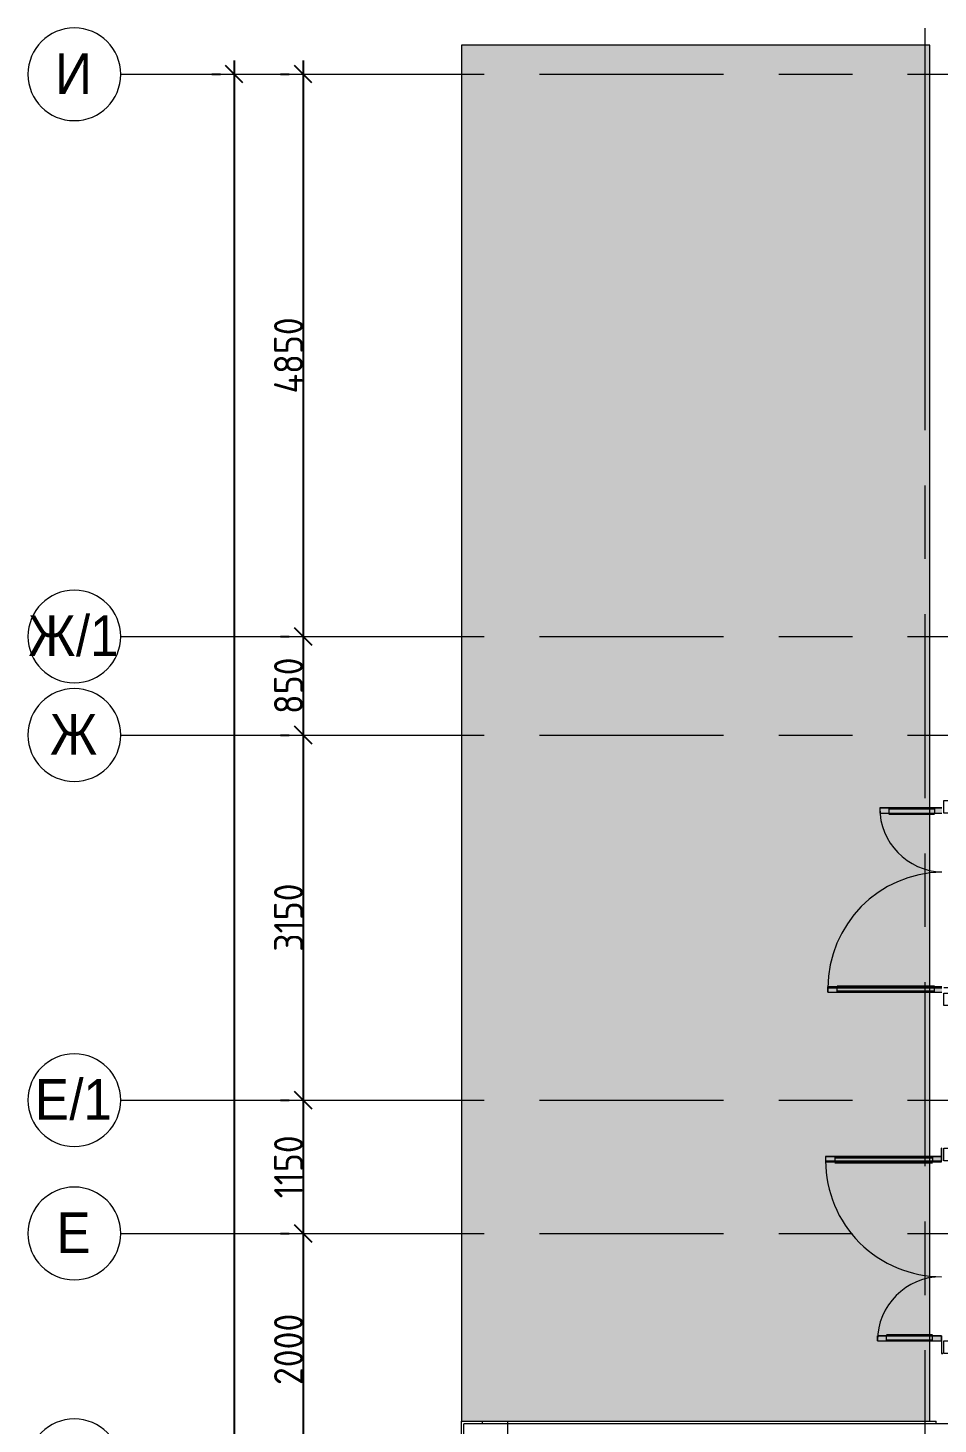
# Model space of a CAD drawing. Header units: millimetres. Extents: x -4029 to 232974, y -8553 to 104777.
# Drawn here: x -4029 to 3821, y 15355 to 27400 of the extents above; entities that cross this region are included whole.
import ezdxf

# ---------------------------------------------------------------- set-up
doc = ezdxf.new("R2010")
doc.units = ezdxf.units.MM
doc.linetypes.add('Осевая', pattern=[3175, 635, -476.25, 1587.5, -476.25])
for name, color, linetype, lineweight in [('5.1) Перегародка WD6', 6, 'Continuous', 9), ('A-DETL', 7, 'Continuous', 9), ('A-WALL', 7, 'Continuous', 9), ('Оси', 7, 'Continuous', 9), ('Оси-1', 7, 'Continuous', 20), ('Оси-2', 7, 'Осевая', 9)]:
    doc.layers.add(name, color=color, linetype=linetype, lineweight=lineweight)
for name, color, linetype, lineweight, true_color in [('A-DETL-GENF-1', 7, 'Continuous', 9, 0xeeeeee), ('A-DETL-GENF-2', 7, 'Continuous', 9, 0xe2e2e2), ('A-DETL-GENF-3', 7, 'Continuous', 9, 0xaaaaaa), ('A-DOOR-1', 7, 'Continuous', 9, 0xaaaaaa)]:
    doc.layers.add(name, color=color, linetype=linetype, lineweight=lineweight, true_color=true_color)
doc.styles.add('Arial', font='arial.ttf', dxfattribs={"width": 0.9, "height": 350})
doc.styles.add('ISOCPEUR', font='isocpeur.ttf', dxfattribs={"width": 0.9, "height": 250})
doc.dimstyles.new('ISO-2_5_0_9К_БОЛЬШОЙ', dxfattribs={"dimscale": 304.8, "dimtxt": 248.995294, "dimasz": 0.492126, "dimexe": 0.393701, "dimexo": 0.984252, "dimgap": 0, "dimtad": 1, "dimdec": 0, "dimrnd": 10, "dimzin": 0, "dimdsep": 46, "dimtxsty": 'ISOCPEUR', "dimblk1": 'OBLIQUE', "dimblk2": 'OBLIQUE', "dimsah": 1, "dimcen": 0.09, "dimdle": 0.393701, "dimazin": 0, "dimtfac": 1, "dimtdec": 4, "dimtix": 1, "dimtmove": 0, "dimatfit": 3, "dimfxl": 1, "dimtvp": 1, "dimtolj": 1, "dimtzin": 0, "dimarcsym": 2})
doc.dimstyles.new('ISO-2_5_0_9К_БОЛЬШОЙ_1', dxfattribs={"dimscale": 304.8, "dimtxt": 248.995294, "dimasz": 0.492126, "dimexe": 0.393701, "dimexo": 0.984252, "dimgap": 0, "dimtad": 1, "dimdec": 0, "dimrnd": 10, "dimzin": 0, "dimdsep": 46, "dimtxsty": 'ISOCPEUR', "dimblk1": 'OBLIQUE', "dimblk2": 'OBLIQUE', "dimsah": 1, "dimcen": 0.09, "dimdle": 0.393701, "dimazin": 0, "dimtfac": 1, "dimtdec": 4, "dimtix": 1, "dimtmove": 2, "dimatfit": 3, "dimfxl": 1, "dimtvp": 1, "dimtolj": 1, "dimtzin": 0, "dimarcsym": 2})

# ---------------------------------------------------------------- blocks, each defined once
blk = doc.blocks.new('Дверь_Витражная_СКБ_2Ст - ВН-1_ ДВН_ДАО_Главный вход_1800 в свету 3-31912953-План монтажа стен и перегородок 1 этажа в осях 1-12')
at = {"layer": 'A-DETL-GENF-2'}
for points in [[(-777, -17), (-822, -17), (-822, -554), (-777, -554), (-777, -25)], [(768, -17), (723, -17), (723, -1000), (768, -1000), (768, -25)]]:
    blk.add_hatch(color=256, dxfattribs=at).paths.add_polyline_path(points)
at = {"layer": 'A-DETL-GENF-3'}
for p, q in [((732, 40), (732, 0)), ((732, 40), (732, 0)), ((-822, -554), (-822, -17)), ((-822, -17), (-822, -554)), ((-822, -80), (-777, -80)), ((-812, -474), (-812, -80)), ((-777, -554), (-777, -17)), ((-777, -554), (-777, -17)), ((-768, -474), (-768, -80)), ((714, -920), (714, -80)), ((723, -1000), (723, -17)), ((723, -17), (723, -1000)), ((768, -80), (723, -80)), ((758, -920), (758, -80)), ((768, -1000), (768, -17)), ((768, -1000), (768, -17)), ((-822, -474), (-777, -474)), ((-822, -554), (-777, -554)), ((-822, -554), (-777, -554)), ((768, -920), (723, -920)), ((768, -1000), (723, -1000)), ((723, -1000), (768, -1000))]:
    blk.add_line(p, q, dxfattribs=at)
at = {"layer": 'A-DOOR-1'}
for p, q in [((-885, 40), (-777, 40)), ((-885, 0), (-885, 40)), ((-777, 40), (-777, 0)), ((777, 40), (885, 40)), ((777, 0), (777, 40)), ((885, 40), (885, 0)), ((-777, 0), (-885, 0)), ((-822, -554), (-822, -17)), ((732, -1000), (732, -17)), ((885, 0), (777, 0))]:
    blk.add_line(p, q, dxfattribs=at)
for centre, radius, start, end in [((-822, 0), 554, 270, 358.2329), ((732, 0), 1000, 180.9768, 270)]:
    blk.add_arc(centre, radius, start, end, dxfattribs=at)
blk = doc.blocks.new('Дверь_Витражная_СКБ_2Ст - ВН-1_ ДВН_ДАО_Главный вход_1800 в свету 4-31912968-План монтажа стен и перегородок 1 этажа в осях 1-12')
at = {"layer": 'A-DETL-GENF-2'}
for points in [[(-777, -20), (-777, -17), (-885, -17), (-885, -20), (-873, -20)], [(-768, -25), (-768, -20), (-813, -20), (-813, -1020), (-768, -1020), (-768, -35)], [(777, -25), (777, -20), (732, -20), (732, -574), (777, -574), (777, -35)], [(885, -20), (885, -10), (875, -10), (875, -17), (777, -17), (777, -20), (875, -20)]]:
    blk.add_hatch(color=256, dxfattribs=at).paths.add_polyline_path(points)
at = {"layer": 'A-DETL-GENF-3'}
for p, q in [((-885, -20), (-885, -17)), ((-885, -17), (-885, -20)), ((-777, -20), (-885, -20)), ((-885, -20), (-777, -20)), ((-768, -20), (-813, -20)), ((-813, -1020), (-813, -20)), ((-768, -20), (-813, -20)), ((-813, -20), (-813, -1020)), ((-813, -100), (-768, -100)), ((-803, -940), (-803, -100)), ((-777, -17), (-777, -20)), ((-777, -20), (-777, -17)), ((-768, -1020), (-768, -20)), ((-768, -1020), (-768, -20)), ((-759, -940), (-759, -100)), ((723, -494), (723, -100)), ((732, -20), (777, -20)), ((732, -574), (732, -20)), ((732, -20), (732, -574)), ((777, -20), (732, -20)), ((777, -100), (732, -100)), ((767, -494), (767, -100)), ((777, -17), (777, -20)), ((777, -17), (777, -20)), ((777, -574), (777, -20)), ((777, -574), (777, -20)), ((777, -20), (885, -20)), ((777, -20), (885, -20)), ((885, -20), (885, -10)), ((885, -20), (885, -10)), ((777, -494), (732, -494)), ((777, -574), (732, -574)), ((732, -574), (777, -574)), ((-813, -940), (-768, -940)), ((-813, -1020), (-768, -1020)), ((-813, -1020), (-768, -1020))]:
    blk.add_line(p, q, dxfattribs=at)
at = {"layer": 'A-DOOR-1'}
for p, q in [((-885, 40), (-777, 40)), ((-885, 0), (-885, 40)), ((-777, 40), (-777, 0)), ((777, 40), (885, 40)), ((777, 0), (777, 40)), ((885, 40), (885, 0)), ((-777, 0), (-885, 0)), ((-777, -1020), (-777, -20)), ((885, 0), (777, 0)), ((777, -574), (777, -20))]:
    blk.add_line(p, q, dxfattribs=at)
for centre, radius, start, end in [((-777, -20), 1000, 270, 0), ((777, -20), 554, 180, 270)]:
    blk.add_arc(centre, radius, start, end, dxfattribs=at)
blk = doc.blocks.new('Ось сетки - D8-29747960-План монтажа стен и перегородок 1 этажа в осях 1-12')
at = {"layer": 'Оси-1'}
for start, end in [(360, 180), (180, 360)]:
    blk.add_arc((0, 0), 4, start, end, dxfattribs=at)
blk = doc.blocks.new('_Oblique')
at = {"color": 0, "linetype": 'ByBlock', "lineweight": -2}
blk.add_line((-0.5, -0.5), (0.5, 0.5), dxfattribs=at)
blk = doc.blocks.new('DIMBLOCK12-План монтажа стен и перегородок 1 этажа в осях 1-12')
at = {"layer": '5.1) Перегародка WD6', "color": 0, "lineweight": -2, "transparency": 16777216}
for p, q in [((-1656, 27120), (-1656, 22030)), ((-1850, 27000), (-1776, 27000)), ((-1850, 22150), (-1776, 22150))]:
    blk.add_line(p, q, dxfattribs=at)
at = {"layer": 'Defpoints', "color": 0, "transparency": 16777216}
for p in [(-1550, 27000), (-1656, 22150), (-1550, 22150)]:
    blk.add_point(p, dxfattribs=at)
at = {"layer": '5.1) Перегародка WD6', "color": 0, "lineweight": -2, "transparency": 16777216, "xscale": 150, "yscale": 150, "zscale": 150}
for p, rotation in [((-1656, 27000), 90), ((-1656, 22150), 270)]:
    blk.add_blockref('_Oblique', p, dxfattribs=dict(at, rotation=rotation))
at = {"layer": '5.1) Перегародка WD6', "color": 0, "transparency": 16777216, "insert": (-1781, 24575), "char_height": 250, "width": 787.21, "attachment_point": 5, "rotation": 90, "style": 'ISOCPEUR'}
blk.add_mtext('\\A1;4850', dxfattribs=at)
blk = doc.blocks.new('DIMBLOCK13-План монтажа стен и перегородок 1 этажа в осях 1-12')
at = {"layer": '5.1) Перегародка WD6', "color": 0, "lineweight": -2, "transparency": 16777216}
for p, q in [((-1656, 22270), (-1656, 21180)), ((-1850, 22150), (-1776, 22150)), ((-1850, 21300), (-1776, 21300))]:
    blk.add_line(p, q, dxfattribs=at)
at = {"layer": 'Defpoints', "color": 0, "transparency": 16777216}
for p in [(-1550, 22150), (-1656, 21300), (-1550, 21300)]:
    blk.add_point(p, dxfattribs=at)
at = {"layer": '5.1) Перегародка WD6', "color": 0, "lineweight": -2, "transparency": 16777216, "xscale": 150, "yscale": 150, "zscale": 150}
for p, rotation in [((-1656, 22150), 90), ((-1656, 21300), 270)]:
    blk.add_blockref('_Oblique', p, dxfattribs=dict(at, rotation=rotation))
at = {"layer": '5.1) Перегародка WD6', "color": 0, "transparency": 16777216, "insert": (-1781, 21725), "char_height": 250, "width": 568.86, "attachment_point": 5, "rotation": 90, "style": 'ISOCPEUR'}
blk.add_mtext('\\A1;850', dxfattribs=at)
blk = doc.blocks.new('DIMBLOCK14-План монтажа стен и перегородок 1 этажа в осях 1-12')
at = {"layer": '5.1) Перегародка WD6', "color": 0, "lineweight": -2, "transparency": 16777216}
for p, q in [((-1656, 21420), (-1656, 18030)), ((-1850, 21300), (-1776, 21300)), ((-1850, 18150), (-1776, 18150))]:
    blk.add_line(p, q, dxfattribs=at)
at = {"layer": 'Defpoints', "color": 0, "transparency": 16777216}
for p in [(-1550, 21300), (-1656, 18150), (-1550, 18150)]:
    blk.add_point(p, dxfattribs=at)
at = {"layer": '5.1) Перегародка WD6', "color": 0, "lineweight": -2, "transparency": 16777216, "xscale": 150, "yscale": 150, "zscale": 150}
for p, rotation in [((-1656, 21300), 90), ((-1656, 18150), 270)]:
    blk.add_blockref('_Oblique', p, dxfattribs=dict(at, rotation=rotation))
at = {"layer": '5.1) Перегародка WD6', "color": 0, "transparency": 16777216, "insert": (-1781, 19725), "char_height": 250, "width": 706.76, "attachment_point": 5, "rotation": 90, "style": 'ISOCPEUR'}
blk.add_mtext('\\A1;3150', dxfattribs=at)
blk = doc.blocks.new('DIMBLOCK15-План монтажа стен и перегородок 1 этажа в осях 1-12')
at = {"layer": '5.1) Перегародка WD6', "color": 0, "lineweight": -2, "transparency": 16777216}
for p, q in [((-1656, 18270), (-1656, 16880)), ((-1850, 18150), (-1776, 18150)), ((-1850, 17000), (-1776, 17000))]:
    blk.add_line(p, q, dxfattribs=at)
at = {"layer": 'Defpoints', "color": 0, "transparency": 16777216}
for p in [(-1550, 18150), (-1656, 17000), (-1550, 17000)]:
    blk.add_point(p, dxfattribs=at)
at = {"layer": '5.1) Перегародка WD6', "color": 0, "lineweight": -2, "transparency": 16777216, "xscale": 150, "yscale": 150, "zscale": 150}
for p, rotation in [((-1656, 18150), 90), ((-1656, 17000), 270)]:
    blk.add_blockref('_Oblique', p, dxfattribs=dict(at, rotation=rotation))
at = {"layer": '5.1) Перегародка WD6', "color": 0, "transparency": 16777216, "insert": (-1781, 17575), "char_height": 250, "width": 655.05, "attachment_point": 5, "rotation": 90, "style": 'ISOCPEUR'}
blk.add_mtext('\\A1;1150', dxfattribs=at)
blk = doc.blocks.new('DIMBLOCK16-План монтажа стен и перегородок 1 этажа в осях 1-12')
at = {"layer": '5.1) Перегародка WD6', "color": 0, "lineweight": -2, "transparency": 16777216}
for p, q in [((-1656, 17120), (-1656, 14880)), ((-1850, 17000), (-1776, 17000)), ((-720, 15000), (-1776, 15000))]:
    blk.add_line(p, q, dxfattribs=at)
at = {"layer": 'Defpoints', "color": 0, "transparency": 16777216}
for p in [(-1550, 17000), (-1656, 15000), (-420, 15000)]:
    blk.add_point(p, dxfattribs=at)
at = {"layer": '5.1) Перегародка WD6', "color": 0, "lineweight": -2, "transparency": 16777216, "xscale": 150, "yscale": 150, "zscale": 150}
for p, rotation in [((-1656, 17000), 90), ((-1656, 15000), 270)]:
    blk.add_blockref('_Oblique', p, dxfattribs=dict(at, rotation=rotation))
at = {"layer": '5.1) Перегародка WD6', "color": 0, "transparency": 16777216, "insert": (-1781, 16000), "char_height": 250, "width": 758.48, "attachment_point": 5, "rotation": 90, "style": 'ISOCPEUR'}
blk.add_mtext('\\A1;2000', dxfattribs=at)
blk = doc.blocks.new('DIMBLOCK24-План монтажа стен и перегородок 1 этажа в осях 1-12')
at = {"layer": '5.1) Перегародка WD6', "color": 0, "lineweight": -2, "transparency": 16777216}
for p, q in [((-2249, 27120), (-2249, 14417)), ((-2443, 27000), (-2369, 27000)), ((-2249, -120), (-2249, 13675)), ((-2443, 0), (-2369, 0))]:
    blk.add_line(p, q, dxfattribs=at)
at = {"layer": 'Defpoints', "color": 0, "transparency": 16777216}
for p in [(-2143, 27000), (-2249, 0), (-2143, 0)]:
    blk.add_point(p, dxfattribs=at)
at = {"layer": '5.1) Перегародка WD6', "color": 0, "lineweight": -2, "transparency": 16777216, "xscale": 150, "yscale": 150, "zscale": 150}
for p, rotation in [((-2249, 27000), 90), ((-2249, 0), 270)]:
    blk.add_blockref('_Oblique', p, dxfattribs=dict(at, rotation=rotation))
at = {"layer": '5.1) Перегародка WD6', "color": 0, "transparency": 16777216, "insert": (-2576, 13572), "char_height": 250, "width": 948.1, "attachment_point": 1, "rotation": 90, "line_spacing_factor": 1.149209, "style": 'ISOCPEUR'}
blk.add_mtext('\\A1;27000', dxfattribs=at)

msp = doc.modelspace()

# ---------------------------------------------------------------- hatches: boundary and pattern name
at = {"layer": 'A-DETL-GENF-1'}
msp.add_hatch(color=256, dxfattribs=at).paths.add_polyline_path([(-290, 15380), (3749.1204, 15380), (3749.1204, 16073.1221), (3297.1204, 16073.1221), (3297.1204, 16118.1221), (3749.1204, 16118.1221), (3749.1204, 17618.1221), (2851.1204, 17618.1221), (2851.1204, 17663.1221), (3749.1204, 17663.1221), (3749.1204, 19082.1221), (2871.1204, 19082.1221), (2871.1204, 19127.1221), (3749.1204, 19127.1221), (3749.1204, 20627.1221), (3317.1204, 20627.1221), (3317.1204, 20672.1221), (3749.1204, 20672.1221), (3749.1204, 27252.0361), (-290, 27252.0361), (-290, 15892.9778)])

# ---------------------------------------------------------------- linework, layer by layer
at = {"layer": 'A-DETL'}
for p, q in [((3749.1204, 27252.0361), (-290, 27252.0361)), ((-290, 27252.0361), (-290, 15380)), ((3749.1204, 15380), (3749.1204, 27252.0361)), ((-290, 15380), (3749.1204, 15380))]:
    msp.add_line(p, q, dxfattribs=at)
at = {"layer": 'A-WALL'}
for p, q in [((-290, 7205.0001), (-290, 15380)), ((-290, 15380), (3805, 15380)), ((-268, 7320.0001), (-268, 15358)), ((4060, 15358), (-268, 15358)), ((-110, 15380), (-110, 15358)), ((3805, 15358), (3805, 15380))]:
    msp.add_line(p, q, dxfattribs=at)
at = {"layer": 'Оси'}
for p, q in [((3710, 24898.0711), (3710, 27398.0711)), ((-3228.7494, 26999.9998), (-728.7494, 26999.9998)), ((-3228.7494, 22150.0001), (-728.7494, 22150.0001)), ((-3228.7494, 21300.0001), (-728.7494, 21300.0001)), ((-3228.7494, 18150.0001), (-728.7494, 18150.0001)), ((-3228.7494, 17000.0001), (-728.7494, 17000.0001)), ((110, 12880), (110, 15380))]:
    msp.add_line(p, q, dxfattribs=at)
at = {"layer": 'Оси-2'}
for p, q in [((-728.7494, 26999.9998), (31290.4735, 26999.9998)), ((3710, 593.7414), (3710, 24898.0711)), ((-728.7494, 22150.0001), (36035.9723, 22150.0001)), ((-728.7494, 21300.0001), (36035.9723, 21300.0001)), ((-728.7494, 18150.0001), (36035.9723, 18150.0001)), ((-728.7494, 17000.0001), (36035.9723, 17000.0001))]:
    msp.add_line(p, q, dxfattribs=at)

# ---------------------------------------------------------------- block references
at = {"layer": 'A-DOOR-1', "rotation": 269.9999999999999}
for name, p in [('Дверь_Витражная_СКБ_2Ст - ВН-1_ ДВН_ДАО_Главный вход_1800 в свету 3-31912953-План монтажа стен и перегородок 1 этажа в осях 1-12', (3871.1204, 19850.1221)), ('Дверь_Витражная_СКБ_2Ст - ВН-1_ ДВН_ДАО_Главный вход_1800 в свету 4-31912968-План монтажа стен и перегородок 1 этажа в осях 1-12', (3871.1204, 16850.1221))]:
    msp.add_blockref(name, p, dxfattribs=at)
at = {"layer": 'Оси-1', "xscale": 99.99999999999993, "yscale": 99.99999999999993, "zscale": 99.99999999999993, "rotation": 269.9999999999994}
for p in [(-3628.7494, 26999.9998), (-3628.7494, 22150.0001), (-3628.7494, 21300.0001), (-3628.7494, 18150.0001), (-3628.7494, 17000.0001), (-3628.7494, 15000)]:
    msp.add_blockref('Ось сетки - D8-29747960-План монтажа стен и перегородок 1 этажа в осях 1-12', p, dxfattribs=at)

# ---------------------------------------------------------------- texts
at = {"layer": 'Оси', "char_height": 350, "attachment_point": 1, "style": 'Arial'}
for s, insert, width in [('\\fArial|b0|i0|c204|p34|;\\W.9;И', (-3793.2257, 27181.0387), 389.620125), ('\\fArial|b0|i0|c204|p34|;\\W.9;Ж', (-4025.4257, 22331.039), 497.847937), ('/1', (-3614.66, 22331.039), 454.556812), ('\\fArial|b0|i0|c204|p34|;\\W.9;Ж', (-3837.7757, 21481.039), 497.847937), ('\\fArial|b0|i0|c204|p34|;\\W.9;Е', (-3968.7257, 18331.039), 360.759375), ('/1', (-3671.0694, 18331.039), 454.556812), ('\\fArial|b0|i0|c204|p34|;\\W.9;Е', (-3781.5257, 17181.039), 360.759375)]:
    msp.add_mtext(s, dxfattribs=dict(at, insert=insert, width=width))

# ---------------------------------------------------------------- dimensions: what is measured, and where the dimension line sits
at = {"layer": '5.1) Перегародка WD6', "color": 18, "true_color": 0x000000}
dim = msp.add_linear_dim(base=(-2248.9437, 0), p1=(-2142.8777, 26999.9998), p2=(-2142.8777, 0), angle=90, dimstyle='ISO-2_5_0_9К_БОЛЬШОЙ_1', override={"dimpost": '<>', "dimfxl": 26999.999823}, dxfattribs=at)
dim.commit()
dim.dimension.update_dxf_attribs({"geometry": 'DIMBLOCK24-План монтажа стен и перегородок 1 этажа в осях 1-12', "text_midpoint": (-2408.8909, 14046.0343), "dimtype": 160, "text_rotation": 90})
for base, p1, p2, override, picture, middle in [((-1656.0431, 22150.0001), (-1549.9771, 26999.9998), (-1549.9771, 22150.0001), {"dimpost": '<>', "dimfxl": 4849.999753}, 'DIMBLOCK12-План монтажа стен и перегородок 1 этажа в осях 1-12', (-1781.0431, 24574.9999)), ((-1656.0431, 21300.0001), (-1549.9771, 22150.0001), (-1549.9771, 21300.0001), {"dimpost": '<>', "dimfxl": 850}, 'DIMBLOCK13-План монтажа стен и перегородок 1 этажа в осях 1-12', (-1781.0431, 21725.0001)), ((-1656.0431, 18150.0001), (-1549.9771, 21300.0001), (-1549.9771, 18150.0001), {"dimpost": '<>', "dimfxl": 3150}, 'DIMBLOCK14-План монтажа стен и перегородок 1 этажа в осях 1-12', (-1781.0431, 19725.0001)), ((-1656.0431, 17000.0001), (-1549.9771, 18150.0001), (-1549.9771, 17000.0001), {"dimpost": '<>', "dimfxl": 1150}, 'DIMBLOCK15-План монтажа стен и перегородок 1 этажа в осях 1-12', (-1781.0431, 17575.0001)), ((-1656.0431, 15000), (-1549.9771, 17000.0001), (-420.346, 15000), {"dimpost": '<>', "dimfxl": 2296.969023}, 'DIMBLOCK16-План монтажа стен и перегородок 1 этажа в осях 1-12', (-1781.0431, 16000))]:
    dim = msp.add_linear_dim(base=base, p1=p1, p2=p2, angle=90, dimstyle='ISO-2_5_0_9К_БОЛЬШОЙ', override=override, dxfattribs=at)
    dim.commit()
    dim.dimension.update_dxf_attribs({"geometry": picture, "text_midpoint": middle})

doc.saveas('drawing.dxf')
